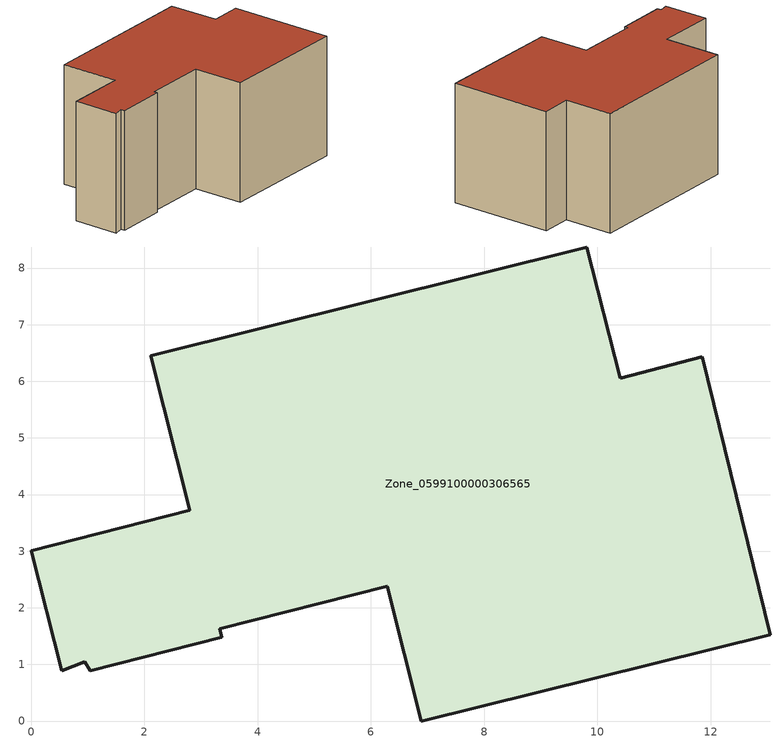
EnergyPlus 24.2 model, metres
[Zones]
Zone_0599100000306565
 floor ground (C_G): 6.29,2.38 3.33,1.63 3.37,1.48 1.05,0.89 0.95,1.05 0.54,0.88 0,3.01 2.8,3.72 2.11,6.45 9.81,8.37 10.4,6.05 11.85,6.43 13.06,1.52 6.89,0 z0
 wall outside (C_F): 0.95,1.05 1.05,0.89 3.37,1.48 3.33,1.63 6.29,2.38 6.89,0 13.06,1.52 11.85,6.43 10.4,6.05 9.81,8.37 2.11,6.45 2.8,3.72 0,3.01 0.54,0.88 0.95,1.05 z0:5.78
 roof outside (C_R): 0.54,0.88 0.95,1.05 1.05,0.89 3.37,1.48 3.33,1.63 6.29,2.38 6.89,0 13.06,1.52 11.85,6.43 10.4,6.05 9.81,8.37 2.11,6.45 2.8,3.72 0,3.01 z5.78
[BUILDING]
Pand.0599100000306565: North Axis=0; Terrain=City; Loads Convergence Tolerance Value=0.04; Temperature Convergence Tolerance Value=0.4; Solar Distribution=FullExterior; Maximum Number of Warmup Days=25; Minimum Number of Warmup Days=1
[Site:Location]
Rotterdam.The.Hague.AP_ZH_NLD Design_Conditions: Latitude=51.96; Longitude=4.45; Time Zone=1; Elevation=-4.5
[SITE:GROUNDTEMPERATURE:BUILDINGSURFACE]
18, 18, 18, 18, 18, 18, 18, 18, 18, 18, 18, 18
[MATERIAL] Thermal Absorptance=0.9; Solar Absorptance=0.7; Visible Absorptance=0.7
Name | Roughness | Thickness | Conductivity | Density | Specific Heat
G.TC.1965-1974 | MediumSmooth | 0.15 | 0.882353 | 540 | 1210
F.TC.1965-1974 | Rough | 0.3 | 0.697674 | 1920 | 840
R.TC.1965-1974 | MediumRough | 0.2 | 0.232558 | 1500 | 1000
[CONSTRUCTION]
C_G: G.TC.1965-1974
C_F: F.TC.1965-1974
C_R: R.TC.1965-1974
[ZONE]
Zone_0599100000306565: Type=1; Multiplier=1; Ceiling Height=Autocalculate; Volume=Autocalculate; Floor Area=autocalculate; Part of Total Floor Area=Yes
[ZONEINFILTRATION:DESIGNFLOWRATE]
Infil_Zone_0599100000306565: Zone or ZoneList or Space or SpaceList=Zone_0599100000306565; Schedule=AlwaysOn; Design Flow Rate Calculation Method=Flow/Area; Flow Rate per Floor Area=0.003; Constant Term Coefficient=1; Temperature Term Coefficient=0; Velocity Term Coefficient=0; Velocity Squared Term Coefficient=0
[HVACTEMPLATE:ZONE:IDEALLOADSAIRSYSTEM]
Zone_0599100000306565: Maximum Heating Supply Air Temperature=50; Minimum Cooling Supply Air Temperature=13; Maximum Heating Supply Air Humidity Ratio=0.0156; Minimum Cooling Supply Air Humidity Ratio=0.0077; Heating Limit=NoLimit; Cooling Limit=NoLimit; Dehumidification Control Type=ConstantSensibleHeatRatio; Cooling Sensible Heat Ratio=0.7; Dehumidification Setpoint=60; Humidification Control Type=None; Humidification Setpoint=30; Outdoor Air Method=None; Outdoor Air Flow Rate per Person=0.00944; Outdoor Air Flow Rate per Zone Floor Area=0; Outdoor Air Flow Rate per Zone=0; Demand Controlled Ventilation Type=None; Outdoor Air Economizer Type=NoEconomizer; Heat Recovery Type=None; Sensible Heat Recovery Effectiveness=0.7; Latent Heat Recovery Effectiveness=0.65
[ZONECONTROL:THERMOSTAT]
ThermostatControl_Zone_0599100000306565: Zone or ZoneList=Zone_0599100000306565; Control Type Schedule=DualSetpointControlType; Control 1=Thermostat_Zone_0599100000306565; Temperature Difference Between Cutout And Setpoint=0
[THERMOSTATSETPOINT:DUALSETPOINT]
Thermostat_Zone_0599100000306565: Heating Setpoint Temperature Schedule=HeatingSetpoint_Zone_0599100000306565; Cooling Setpoint Temperature Schedule=CoolingSetpoint_Zone_0599100000306565
[SCHEDULE:COMPACT]
HeatingSetpoint_Zone_0599100000306565: Through: 12/31, For: AllDays, Until: 24:00, 21
CoolingSetpoint_Zone_0599100000306565: Through: 12/31, For: AllDays, Until: 24:00, 24
DualSetpointControlType: Through: 12/31, For: AllDays, Until: 24:00, 4
AlwaysOn: Through: 12/31, For: AllDays, Until: 24:00, 1
